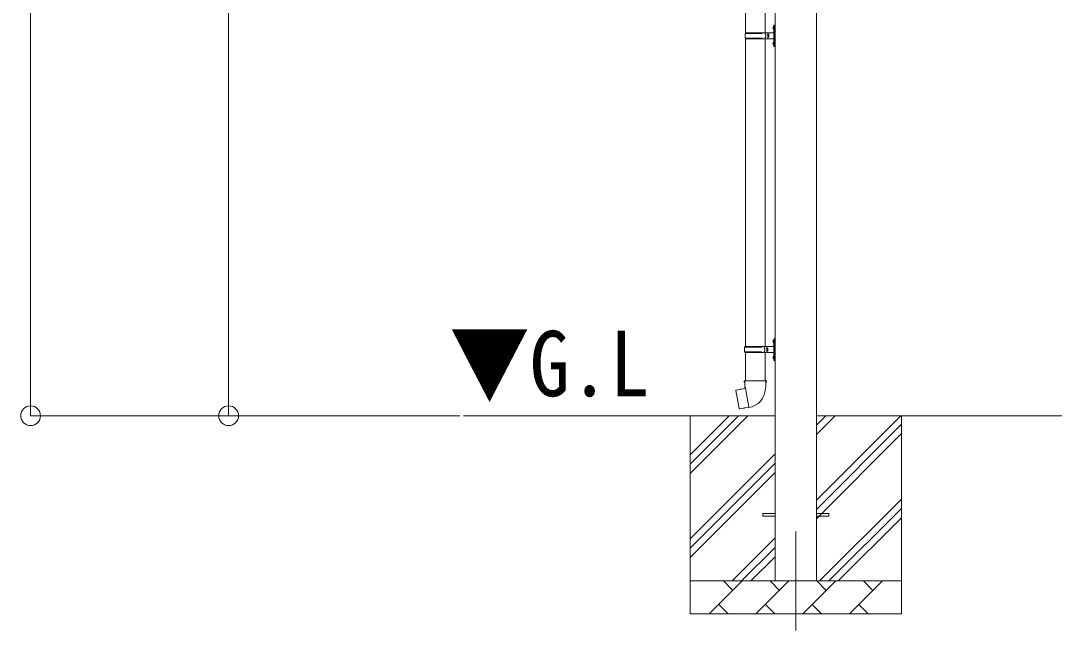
# Model space of a CAD drawing. Units: millimetres at full size, sheet at 1:60; details may follow other scales. Extents: x -16864 to 16864, y -11640 to 11640.
# Drawn here: x -2496 to 635, y -7957 to -6112 of the extents above; entities that cross this region are included whole.
import ezdxf
from ezdxf.enums import TextEntityAlignment as Align

# ---------------------------------------------------------------- set-up
doc = ezdxf.new("R2010")
doc.units = ezdxf.units.MM
doc.header["$LTSCALE"] = 60
doc.header["$PDMODE"] = 32
doc.header["$PDSIZE"] = 60
doc.linetypes.add('CHAIN1', pattern=[8, 5, -1, 1, -1])
for name, color, linetype, lineweight in [('0-1_Defpoints', 7, 'CHAIN1', 9), ('0-2_TEXT1', 4, 'Continuous', 9), ('0-3_SHAPE', 7, 'Continuous', 9), ('0-7_PARTS2', 7, 'Continuous', 9), ('0-8_TABLE1', 6, 'Continuous', 9), ('0-9_DIM1', 7, 'Continuous', 9)]:
    doc.layers.add(name, color=color, linetype=linetype, lineweight=lineweight)
doc.styles.add('ＭＳ ゴシック', font='')
doc.styles.get('ＭＳ ゴシック').set_extended_font_data('MS Gothic')

msp = doc.modelspace()

# ---------------------------------------------------------------- linework, layer by layer
at = {"layer": '0-1_Defpoints'}
msp.add_line((-148.09, -7657.66), (-148.09, -8006.66), dxfattribs=at)
at = {"layer": '0-2_TEXT1'}
for p, q in [((-210.59, -4310.16), (-210.59, -7807.66)), ((-85.59, -7807.66), (-85.59, -4310.16)), ((-248.09, -7603.16), (-210.59, -7603.16)), ((-248.09, -7612.16), (-248.09, -7603.16)), ((-248.09, -7603.16), (-210.59, -7603.16)), ((-248.09, -7612.16), (-248.09, -7603.16)), ((-85.59, -7603.16), (-48.09, -7603.16)), ((-85.59, -7603.16), (-48.09, -7603.16)), ((-48.09, -7612.16), (-48.09, -7603.16)), ((-48.09, -7612.16), (-48.09, -7603.16)), ((-248.09, -7612.16), (-210.59, -7612.16)), ((-248.09, -7612.16), (-210.59, -7612.16)), ((-85.59, -7612.16), (-48.09, -7612.16)), ((-85.59, -7612.16), (-48.09, -7612.16))]:
    msp.add_line(p, q, dxfattribs=at)
at = {"layer": '0-3_SHAPE'}
for p, q in [((-210.59, -7307.66), (-1154.75, -7307.66)), ((-468.09, -7307.66), (-468.09, -7907.66)), ((-468.09, -7426.15), (-349.61, -7307.66)), ((-468.09, -7454.43), (-321.32, -7307.66)), ((-468.09, -7482.71), (-293.04, -7307.66)), ((2789.41, -7307.66), (-85.59, -7307.66)), ((-85.59, -7336.49), (-56.76, -7307.66)), ((-85.59, -7364.77), (-28.48, -7307.66)), ((-85.59, -7562.76), (169.51, -7307.66)), ((171.91, -7307.66), (171.91, -7907.66)), ((-85.59, -7591.05), (171.91, -7333.55)), ((-85.59, -7619.33), (171.91, -7361.83)), ((-468.09, -7680.7), (-210.59, -7423.2)), ((-468.09, -7708.99), (-210.59, -7451.49)), ((-468.09, -7737.27), (-210.59, -7479.77)), ((-75.93, -7807.66), (171.91, -7559.82)), ((-47.65, -7807.66), (171.91, -7588.11)), ((-19.36, -7807.66), (171.91, -7616.39)), ((-340.49, -7807.66), (-210.59, -7677.76)), ((-312.21, -7807.66), (-210.59, -7706.05)), ((-283.92, -7807.66), (-210.59, -7734.33)), ((-468.09, -7807.66), (171.91, -7807.66)), ((-410.22, -7907.66), (-310.22, -7807.66)), ((-338.77, -7836.22), (-367.33, -7807.66)), ((-268.8, -7907.66), (-168.8, -7807.66)), ((-197.35, -7836.22), (-225.91, -7807.66)), ((-127.38, -7907.66), (-27.38, -7807.66)), ((-55.93, -7836.22), (-84.48, -7807.66)), ((14.04, -7907.66), (114.04, -7807.66)), ((85.49, -7836.22), (56.94, -7807.66)), ((-381.67, -7879.11), (-353.11, -7907.66)), ((-240.25, -7879.11), (-211.69, -7907.66)), ((-98.82, -7879.11), (-70.27, -7907.66)), ((42.6, -7879.11), (71.15, -7907.66)), ((171.91, -7907.66), (-468.09, -7907.66))]:
    msp.add_line(p, q, dxfattribs=at)
at = {"layer": '0-8_TABLE1'}
for p, q in [((-2466.3, -4054.37), (-2466.3, -7307.66)), ((-1866.3, -4307.66), (-1866.3, -7307.66)), ((-2466.3, -7307.66), (-1165.61, -7307.66))]:
    msp.add_line(p, q, dxfattribs=at)
for p in [(-2466.3, -7307.66), (-1866.3, -7307.66)]:
    msp.add_point(p, dxfattribs=at)
at = {"layer": '0-9_DIM1'}
for p, q in [((-300.59, -4508.67), (-300.59, -6148.66)), ((-240.59, -4508.67), (-240.59, -6148.66)), ((-216.89, -6131.52), (-214.85, -6132.51)), ((-215.62, -6129.51), (-214.99, -6129.51)), ((-215.62, -6129.51), (-215.62, -6137.81)), ((-214.99, -6129.51), (-214.99, -6137.81)), ((-214.99, -6129.51), (-214.59, -6129.91)), ((-214.85, -6132.51), (-214.23, -6133.66)), ((-214.59, -6125.66), (-211.59, -6124.16)), ((-214.59, -6125.66), (-214.59, -6157.66)), ((-214.59, -6129.91), (-214.59, -6137.41)), ((-211.59, -6124.16), (-211.59, -6157.66)), ((-211.59, -6124.16), (-210.59, -6124.16)), ((-210.59, -6124.16), (-210.59, -6157.66)), ((-301.09, -6150.66), (-250.76, -6150.66)), ((-301.09, -6164.66), (-250.76, -6164.66)), ((-300.59, -6166.66), (-300.59, -7098.66)), ((-300.09, -6148.66), (-300.09, -6150.66)), ((-300.09, -6148.66), (-216.59, -6148.66)), ((-300.09, -6166.66), (-300.09, -6164.66)), ((-300.09, -6166.66), (-216.59, -6166.66)), ((-241.09, -6148.66), (-241.09, -6153.16)), ((-241.09, -6153.16), (-239.09, -6153.16)), ((-241.09, -6166.66), (-241.09, -6162.16)), ((-241.09, -6162.16), (-239.09, -6162.16)), ((-240.59, -6166.66), (-240.59, -7098.66)), ((-239.09, -6153.16), (-239.09, -6157.66)), ((-239.09, -6162.16), (-239.09, -6157.66)), ((-233.09, -6148.66), (-233.09, -6157.66)), ((-233.09, -6153.16), (-230.09, -6153.16)), ((-233.09, -6166.66), (-233.09, -6157.66)), ((-233.09, -6162.16), (-230.09, -6162.16)), ((-230.09, -6153.16), (-230.09, -6157.66)), ((-230.09, -6162.16), (-230.09, -6157.66)), ((-215.62, -6137.81), (-214.99, -6137.81)), ((-214.99, -6137.81), (-214.59, -6137.41)), ((-214.59, -6189.66), (-214.59, -6157.66)), ((-211.59, -6191.16), (-211.59, -6157.66)), ((-210.59, -6191.16), (-210.59, -6157.66)), ((-216.89, -6179.52), (-214.85, -6180.51)), ((-215.62, -6177.51), (-214.99, -6177.51)), ((-215.62, -6177.51), (-215.62, -6185.81)), ((-215.62, -6185.81), (-214.99, -6185.81)), ((-214.99, -6177.51), (-214.99, -6185.81)), ((-214.99, -6177.51), (-214.59, -6177.91)), ((-214.99, -6185.81), (-214.59, -6185.41)), ((-214.85, -6180.51), (-214.23, -6181.66)), ((-214.59, -6177.91), (-214.59, -6185.41)), ((-214.59, -6189.66), (-211.59, -6191.16)), ((-211.59, -6191.16), (-210.59, -6191.16)), ((-214.59, -7075.66), (-211.59, -7074.16)), ((-214.59, -7075.66), (-214.59, -7107.66)), ((-211.59, -7074.16), (-211.59, -7107.66)), ((-211.59, -7074.16), (-210.59, -7074.16)), ((-210.59, -7074.16), (-210.59, -7107.66)), ((-303.59, -7100.66), (-253.26, -7100.66)), ((-302.59, -7098.66), (-216.59, -7098.66)), ((-302.59, -7098.66), (-302.59, -7100.66)), ((-243.59, -7098.66), (-243.59, -7103.16)), ((-243.59, -7103.16), (-241.59, -7103.16)), ((-241.59, -7103.16), (-241.59, -7107.66)), ((-241.59, -7112.16), (-241.59, -7107.66)), ((-235.59, -7098.66), (-235.59, -7107.66)), ((-235.59, -7103.16), (-232.59, -7103.16)), ((-235.59, -7116.66), (-235.59, -7107.66)), ((-232.59, -7103.16), (-232.59, -7107.66)), ((-232.59, -7112.16), (-232.59, -7107.66)), ((-216.89, -7081.52), (-214.85, -7082.51)), ((-215.62, -7079.51), (-214.99, -7079.51)), ((-215.62, -7079.51), (-215.62, -7087.81)), ((-215.62, -7087.81), (-214.99, -7087.81)), ((-214.99, -7079.51), (-214.99, -7087.81)), ((-214.99, -7079.51), (-214.59, -7079.91)), ((-214.99, -7087.81), (-214.59, -7087.41)), ((-214.85, -7082.51), (-214.23, -7083.66)), ((-214.59, -7079.91), (-214.59, -7087.41)), ((-214.59, -7139.66), (-214.59, -7107.66)), ((-211.59, -7141.16), (-211.59, -7107.66)), ((-210.59, -7141.16), (-210.59, -7107.66)), ((-303.59, -7114.66), (-253.26, -7114.66)), ((-302.59, -7116.66), (-302.59, -7114.66)), ((-302.59, -7116.66), (-216.59, -7116.66)), ((-300.59, -7116.66), (-300.59, -7201.59)), ((-243.59, -7116.66), (-243.59, -7112.16)), ((-243.59, -7112.16), (-241.59, -7112.16)), ((-240.59, -7116.66), (-240.59, -7201.59)), ((-235.59, -7112.16), (-232.59, -7112.16)), ((-216.89, -7129.52), (-214.85, -7130.51)), ((-215.62, -7127.51), (-214.99, -7127.51)), ((-215.62, -7127.51), (-215.62, -7135.81)), ((-215.62, -7135.81), (-214.99, -7135.81)), ((-214.99, -7127.51), (-214.99, -7135.81)), ((-214.99, -7127.51), (-214.59, -7127.91)), ((-214.99, -7135.81), (-214.59, -7135.41)), ((-214.85, -7130.51), (-214.23, -7131.66)), ((-214.59, -7127.91), (-214.59, -7135.41)), ((-214.59, -7139.66), (-211.59, -7141.16)), ((-211.59, -7141.16), (-210.59, -7141.16)), ((-302.44, -7201.59), (-304.59, -7202.37)), ((-302.44, -7201.59), (-270.59, -7201.59)), ((-302.44, -7201.59), (-302.35, -7206.81)), ((-238.74, -7201.59), (-270.59, -7201.59)), ((-238.74, -7201.59), (-236.59, -7202.37)), ((-329.05, -7230.04), (-329.86, -7231.21)), ((-329.86, -7231.21), (-320.24, -7285.77)), ((-301.18, -7224.79), (-329.05, -7230.04)), ((-316.31, -7227.44), (-316.52, -7227.68)), ((-304.59, -7202.37), (-304.59, -7205.99)), ((-304.59, -7205.99), (-302.35, -7206.81)), ((-302.35, -7206.81), (-302.09, -7221.59)), ((-302.09, -7221.59), (-300.74, -7223.59)), ((-290.82, -7282.09), (-300.96, -7224.61)), ((-300.94, -7223.79), (-300.94, -7224.5)), ((-300.74, -7223.59), (-300.77, -7223.6)), ((-240.4, -7223.53), (-240.48, -7225.7)), ((-239.09, -7221.59), (-240.4, -7223.53)), ((-236.59, -7205.99), (-238.83, -7206.81)), ((-236.59, -7202.37), (-236.59, -7205.99)), ((-306.21, -7284.68), (-306.49, -7284.53)), ((-290.52, -7282.85), (-290.76, -7282.19))]:
    msp.add_line(p, q, dxfattribs=at)
for points in [[(-216.89, -6135.81), (-214.85, -6134.81), (-214.23, -6133.66)], [(-216.89, -6183.81), (-214.85, -6182.81), (-214.23, -6181.66)], [(-216.89, -7085.81), (-214.85, -7084.81), (-214.23, -7083.66)], [(-216.89, -7133.81), (-214.85, -7132.81), (-214.23, -7131.66)], [(-238.74, -7201.59), (-238.83, -7206.81), (-239.09, -7221.59)], [(-314.06, -7227.22), (-314.34, -7227.07), (-316.31, -7227.44)], [(-291.09, -7282), (-319.08, -7286.59), (-320.24, -7285.77)], [(-304.03, -7284.12), (-304.24, -7284.36), (-306.21, -7284.68)]]:
    msp.add_lwpolyline(points, dxfattribs=at)
for centre, radius, start, end in [((-211.29, -6133.66), 6, 136.21765, 223.78235), ((-252.34, -6157.66), 49.25, 171.82876, 180.00002), ((-252.34, -6157.66), 49.25, 180.00002, 188.17127), ((-250.76, -6148.66), 2, 270, 359.99998), ((-250.76, -6166.66), 2, 0.00005, 90.00004), ((-216.59, -6146.66), 2, 270, 359.99998), ((-216.59, -6168.66), 2, 0.00005, 90.00004), ((-211.29, -6181.66), 6, 136.21765, 223.78235), ((-254.84, -7107.66), 49.25, 171.82876, 180.00002), ((-254.84, -7107.66), 49.25, 180.00002, 188.17127), ((-253.26, -7098.66), 2, 270, 359.99998), ((-211.29, -7083.66), 6, 136.21765, 223.78235), ((-216.59, -7096.66), 2, 270, 359.99998), ((-253.26, -7116.66), 2, 0.00005, 90.00004), ((-211.29, -7131.66), 6, 136.21765, 223.78235), ((-216.59, -7118.66), 2, 0.00005, 90.00004), ((-301.24, -7224.5), 0.3, 280.66842, 0), ((-300.74, -7223.79), 0.2, 100, 180), ((-300.74, -7223.59), 60.3, 279.96938, 358), ((-291.04, -7282.29), 0.3, 20, 99.33158), ((-290.33, -7282.78), 0.2, 200, 279.96938)]:
    msp.add_arc(centre, radius, start, end, dxfattribs=at)

# ---------------------------------------------------------------- texts
at = {"layer": '0-7_PARTS2', "style": 'ＭＳ ゴシック', "width": 0.9}
msp.add_text('▼G.L', height=197.9, dxfattribs=at).set_placement((-1197.47, -7307.95), align=Align.BOTTOM_LEFT)

doc.saveas('drawing.dxf')
